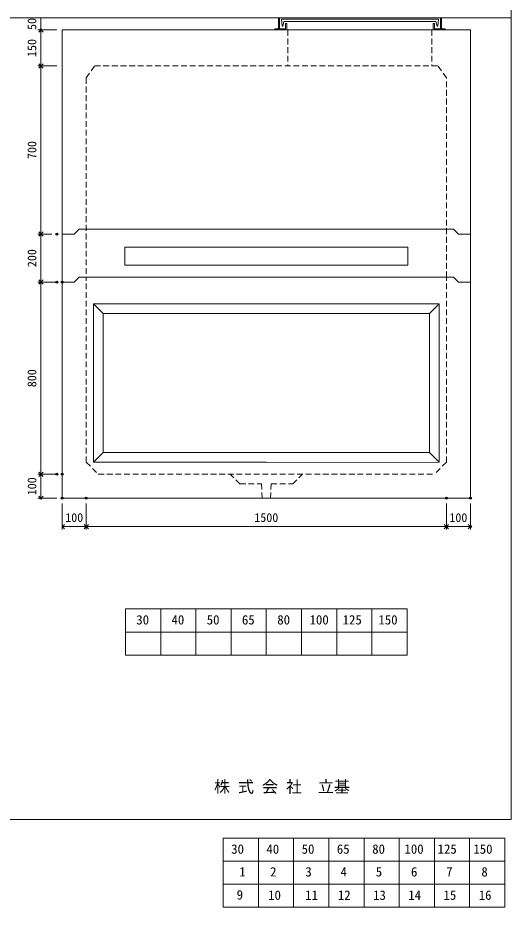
# Model space of a CAD drawing. Units: millimetres, scale not verified. Extents: x -6420 to 6420, y -3032 to 3032.
# Drawn here: x 4365 to 6420, y -3032 to 671 of the extents above; entities that cross this region are included whole.
import ezdxf
from ezdxf.enums import TextEntityAlignment as Align

# ---------------------------------------------------------------- set-up
doc = ezdxf.new("R2010")
doc.units = ezdxf.units.MM
doc.header["$LTSCALE"] = 20
doc.header["$PDMODE"] = 32
doc.header["$PDSIZE"] = 8
doc.linetypes.add('DASHED1', pattern=[1.8, 1.2, -0.6])
doc.linetypes.add('USER2', pattern=[50.8, 31.75, -6.35, 6.35, -6.35])
doc.layers.add('0-1_Defpoints', color=7, linetype='Continuous')
for name, color, linetype, lineweight in [('0-2_waku', 7, 'Continuous', 18), ('0-3_gaikei', 7, 'Continuous', 18), ('0-4_kakure', 7, 'DASHED1', 5), ('0-5_sunpou', 7, 'Continuous', 5), ('0-8_uchigawa', 6, 'Continuous', 18), ('0-A_futa', 3, 'Continuous', 18), ('0-B_GL', 4, 'Continuous', 18), ('0-D_文字１', 7, 'Continuous', 18), ('1-2_uchigawa2', 6, 'USER2', 18), ('1-4_文字２', 7, 'Continuous', 5)]:
    doc.layers.add(name, color=color, linetype=linetype, lineweight=lineweight)
doc.styles.add('ＭＳ ゴシック', font='')
doc.styles.get('ＭＳ ゴシック').set_extended_font_data('MS Gothic')

# ---------------------------------------------------------------- blocks, each defined once
blk = doc.blocks.new('_Open90')
at = {"layer": '0-5_sunpou'}
blk.add_line((0, 0), (-1, 0), dxfattribs=at)
blk.add_lwpolyline([(-0.5, 0.5), (0, 0), (-0.5, -0.5)], dxfattribs=at)
blk = doc.blocks.new('D80')
at = {"layer": '0-1_Defpoints'}
for p in [(7111.24, 2365.04), (7044.21, 2165.04), (7111.24, 2165.04)]:
    blk.add_point(p, dxfattribs=at)
at = {"layer": '0-5_sunpou'}
for p, q in [((7089.24, 2365.04), (7031.21, 2365.04)), ((7044.21, 2347.04), (7044.21, 2183.04)), ((7089.24, 2165.04), (7031.21, 2165.04))]:
    blk.add_line(p, q, dxfattribs=at)
at = {"layer": '0-5_sunpou', "xscale": 18, "yscale": 18}
for p, rotation in [((7044.21, 2365.04), 90), ((7044.21, 2165.04), 270)]:
    blk.add_blockref('_Open90', p, dxfattribs=dict(at, rotation=rotation))
at = {"layer": '0-5_sunpou', "style": 'ＭＳ ゴシック'}
blk.add_text('200', height=36.66, rotation=90, dxfattribs=at).set_placement((7036.21, 2227.54), align=Align.BOTTOM_LEFT)
blk = doc.blocks.new('D46')
at = {"layer": '0-1_Defpoints'}
for p in [(7133.24, 2165.04), (7044.21, 1365.04), (7133.24, 1365.04)]:
    blk.add_point(p, dxfattribs=at)
at = {"layer": '0-5_sunpou'}
for p, q in [((7111.24, 2165.04), (7031.21, 2165.04)), ((7044.21, 2147.04), (7044.21, 1383.04)), ((7111.24, 1365.04), (7031.21, 1365.04))]:
    blk.add_line(p, q, dxfattribs=at)
at = {"layer": '0-5_sunpou', "xscale": 18, "yscale": 18}
for p, rotation in [((7044.21, 2165.04), 90), ((7044.21, 1365.04), 270)]:
    blk.add_blockref('_Open90', p, dxfattribs=dict(at, rotation=rotation))
at = {"layer": '0-5_sunpou', "style": 'ＭＳ ゴシック'}
blk.add_text('800', height=36.66, rotation=90, dxfattribs=at).set_placement((7036.21, 1727.54), align=Align.BOTTOM_LEFT)
blk = doc.blocks.new('D47')
at = {"layer": '0-1_Defpoints'}
for p in [(7111.24, 1365.04), (7044.21, 1265.04), (7133.24, 1265.04)]:
    blk.add_point(p, dxfattribs=at)
at = {"layer": '0-5_sunpou'}
for p, q in [((7089.24, 1365.04), (7031.21, 1365.04)), ((7044.21, 1347.04), (7044.21, 1283.04)), ((7111.24, 1265.04), (7031.21, 1265.04))]:
    blk.add_line(p, q, dxfattribs=at)
at = {"layer": '0-5_sunpou', "xscale": 18, "yscale": 18}
for p, rotation in [((7044.21, 1365.04), 90), ((7044.21, 1265.04), 270)]:
    blk.add_blockref('_Open90', p, dxfattribs=dict(at, rotation=rotation))
at = {"layer": '0-5_sunpou', "style": 'ＭＳ ゴシック'}
blk.add_text('100', height=36.66, rotation=90, dxfattribs=at).set_placement((7036.21, 1277.54), align=Align.BOTTOM_LEFT)
blk = doc.blocks.new('D48')
at = {"layer": '0-1_Defpoints'}
for p in [(7133.24, 1265.04), (7233.24, 1265.04), (7233.24, 1147.33)]:
    blk.add_point(p, dxfattribs=at)
at = {"layer": '0-5_sunpou'}
for p, q in [((7133.24, 1243.04), (7133.24, 1134.33)), ((7233.24, 1243.04), (7233.24, 1134.33)), ((7151.24, 1147.33), (7215.24, 1147.33))]:
    blk.add_line(p, q, dxfattribs=at)
at = {"layer": '0-5_sunpou', "xscale": 18, "yscale": 18, "rotation": 180}
blk.add_blockref('_Open90', (7133.24, 1147.33), dxfattribs=at)
at = {"layer": '0-5_sunpou', "xscale": 18, "yscale": 18}
blk.add_blockref('_Open90', (7233.24, 1147.33), dxfattribs=at)
at = {"layer": '0-5_sunpou', "style": 'ＭＳ ゴシック'}
blk.add_text('100', height=36.66, dxfattribs=at).set_placement((7145.74, 1155.33), align=Align.BOTTOM_LEFT)
blk = doc.blocks.new('D49')
at = {"layer": '0-1_Defpoints'}
for p in [(7233.24, 1265.04), (8733.24, 1265.04), (8733.24, 1147.33)]:
    blk.add_point(p, dxfattribs=at)
at = {"layer": '0-5_sunpou'}
for p, q in [((7233.24, 1243.04), (7233.24, 1134.33)), ((8733.24, 1243.04), (8733.24, 1134.33)), ((7251.24, 1147.33), (8715.24, 1147.33))]:
    blk.add_line(p, q, dxfattribs=at)
at = {"layer": '0-5_sunpou', "xscale": 18, "yscale": 18, "rotation": 180}
blk.add_blockref('_Open90', (7233.24, 1147.33), dxfattribs=at)
at = {"layer": '0-5_sunpou', "xscale": 18, "yscale": 18}
blk.add_blockref('_Open90', (8733.24, 1147.33), dxfattribs=at)
at = {"layer": '0-5_sunpou', "style": 'ＭＳ ゴシック'}
blk.add_text('1500', height=36.66, dxfattribs=at).set_placement((7933.24, 1155.33), align=Align.BOTTOM_LEFT)
blk = doc.blocks.new('D50')
at = {"layer": '0-1_Defpoints'}
for p in [(8733.24, 1265.04), (8833.24, 1265.04), (8833.24, 1147.33)]:
    blk.add_point(p, dxfattribs=at)
at = {"layer": '0-5_sunpou'}
for p, q in [((8733.24, 1243.04), (8733.24, 1134.33)), ((8833.24, 1243.04), (8833.24, 1134.33)), ((8751.24, 1147.33), (8815.24, 1147.33))]:
    blk.add_line(p, q, dxfattribs=at)
at = {"layer": '0-5_sunpou', "xscale": 18, "yscale": 18, "rotation": 180}
blk.add_blockref('_Open90', (8733.24, 1147.33), dxfattribs=at)
at = {"layer": '0-5_sunpou', "xscale": 18, "yscale": 18}
blk.add_blockref('_Open90', (8833.24, 1147.33), dxfattribs=at)
at = {"layer": '0-5_sunpou', "style": 'ＭＳ ゴシック'}
blk.add_text('100', height=36.66, dxfattribs=at).set_placement((8745.74, 1155.33), align=Align.BOTTOM_LEFT)
blk = doc.blocks.new('700')
at = {"layer": '0-5_sunpou'}
for p, q in [((60.69, 116.67), (-19.34, 116.67)), ((-6.34, 98.67), (-6.34, -565.33))]:
    blk.add_line(p, q, dxfattribs=at)
at = {"layer": '0-5_sunpou', "xscale": 18, "yscale": 18}
for p, rotation in [((-6.34, 116.67), 90), ((-6.34, -583.33), 270)]:
    blk.add_blockref('_Open90', p, dxfattribs=dict(at, rotation=rotation))
at = {"layer": '0-5_sunpou', "style": 'ＭＳ ゴシック'}
blk.add_text('700', height=36.66, rotation=90, dxfattribs=at).set_placement((-14.34, -270.83), align=Align.BOTTOM_LEFT)
blk = doc.blocks.new('_Open90_45')
at = {"layer": '0-5_sunpou'}
blk.add_line((0, 0), (-1, 0), dxfattribs=at)
blk.add_lwpolyline([(-0.5, 0.5), (0, 0), (-0.5, -0.5)], dxfattribs=at)
blk = doc.blocks.new('150')
at = {"layer": '0-5_sunpou'}
blk.add_line((8, 57), (8, -57), dxfattribs=at)
at = {"layer": '0-5_sunpou', "xscale": 18, "yscale": 18}
for p, rotation in [((8, 75), 90), ((8, -75), 270)]:
    blk.add_blockref('_Open90_45', p, dxfattribs=dict(at, rotation=rotation))
at = {"layer": '0-5_sunpou', "style": 'ＭＳ ゴシック'}
blk.add_text('150', height=36.66, rotation=90, dxfattribs=at).set_placement((0, -37.5), align=Align.BOTTOM_LEFT)
blk = doc.blocks.new('50')
at = {"layer": '0-5_sunpou'}
for p, q in [((57.6, 33.33), (-23.42, 33.33)), ((-10.42, 33.33), (-10.42, -16.67)), ((34.61, -16.67), (-23.42, -16.67)), ((56.61, -16.67), (-23.42, -16.67))]:
    blk.add_line(p, q, dxfattribs=at)
blk.add_point((-10.42, -16.67), dxfattribs=at)
at = {"layer": '0-5_sunpou', "style": 'ＭＳ ゴシック'}
blk.add_text('50', height=36.66, rotation=90, dxfattribs=at).set_placement((-18.42, -16.67), align=Align.BOTTOM_LEFT)

msp = doc.modelspace()

# ---------------------------------------------------------------- linework, layer by layer
at = {"layer": '0-2_waku'}
for p, q in [((6420, 3032.32), (6420, -2667.68)), ((6420, 3032.32), (6420, -2667.68)), ((6420, 3032.32), (6420, -2667.68)), ((6420, 3032.32), (6420, -2667.68)), ((6420, 2676.07), (6420, -2667.68)), ((6420, 2676.07), (6420, -2667.68)), ((4813.33, -1790.47), (4813.33, -1982.47)), ((4813.33, -1790.47), (4813.33, -1982.47)), ((4813.33, -1790.47), (4813.33, -1982.47)), ((4813.33, -1790.47), (4813.33, -1982.47)), ((4813.33, -1790.47), (5986.67, -1790.47)), ((4960, -1790.47), (4960, -1982.47)), ((5106.67, -1790.47), (5106.67, -1982.47)), ((5106.67, -1790.47), (5106.67, -1982.47)), ((5253.33, -1790.47), (5253.33, -1982.47)), ((5400, -1790.47), (5400, -1982.47)), ((5546.67, -1790.47), (5546.67, -1982.47)), ((5693.33, -1790.47), (5693.33, -1982.47)), ((5840, -1790.47), (5840, -1982.47)), ((5986.67, -1790.47), (5986.67, -1982.47)), ((4813.33, -1886.47), (5986.67, -1886.47)), ((4813.33, -1982.47), (5986.67, -1982.47)), ((-1740, -2667.68), (6420, -2667.68))]:
    msp.add_line(p, q, dxfattribs=at)
msp.add_lwpolyline([(-1740, 3032.32), (6420, 3032.32), (6420, -2667.68)], dxfattribs=at)
at = {"layer": '0-3_gaikei'}
for p, q in [((4550, 620.53), (6250, 620.53)), ((4550, 620.53), (4550, -429.47)), ((4550, 620.53), (6250, 620.53)), ((4550, 620.53), (6250, 620.53)), ((6250, 620.53), (6250, -429.47)), ((4620, -209.47), (4600, -229.47)), ((4620, -209.47), (6180, -209.47)), ((6180, -209.47), (6200, -229.47)), ((4550, -229.47), (4600, -229.47)), ((4550, -229.47), (4600, -229.47)), ((6200, -229.47), (6250, -229.47)), ((4550, -429.47), (4600, -429.47)), ((4550, -429.47), (4600, -429.47)), ((4550, -429.47), (4600, -429.47)), ((4550, -429.47), (4600, -429.47)), ((4550, -429.47), (4600, -429.47)), ((4550, -429.47), (4600, -429.47)), ((4550, -429.47), (4600, -429.47)), ((4550, -429.47), (4600, -429.47)), ((4550, -429.47), (4550, -1329.47)), ((4550, -429.47), (4600, -429.47)), ((4550, -429.47), (4600, -429.47)), ((4550, -429.47), (4600, -429.47)), ((4550, -429.47), (4600, -429.47)), ((4550, -429.47), (4600, -429.47)), ((4550, -429.47), (4600, -429.47)), ((4550, -429.47), (4600, -429.47)), ((4550, -429.47), (4600, -429.47)), ((4550, -429.47), (4600, -429.47)), ((4550, -429.47), (4600, -429.47)), ((4550, -429.47), (4600, -429.47)), ((4550, -429.47), (4600, -429.47)), ((4550, -429.47), (4600, -429.47)), ((4620, -409.47), (4600, -429.47)), ((4620, -409.47), (4600, -429.47)), ((4620, -409.47), (4600, -429.47)), ((4620, -409.47), (4600, -429.47)), ((4620, -409.47), (4600, -429.47)), ((4620, -409.47), (4600, -429.47)), ((4620, -409.47), (4600, -429.47)), ((4620, -409.47), (4600, -429.47)), ((4620, -409.47), (4600, -429.47)), ((4620, -409.47), (4600, -429.47)), ((4620, -409.47), (4600, -429.47)), ((4620, -409.47), (4600, -429.47)), ((4620, -409.47), (4600, -429.47)), ((4620, -409.47), (4600, -429.47)), ((4620, -409.47), (4600, -429.47)), ((4620, -409.47), (4600, -429.47)), ((4620, -409.47), (4600, -429.47)), ((4620, -409.47), (4600, -429.47)), ((4620, -409.47), (4600, -429.47)), ((4620, -409.47), (4600, -429.47)), ((4620, -409.47), (4600, -429.47)), ((4620, -409.47), (6180, -409.47)), ((4620, -409.47), (6180, -409.47)), ((4620, -409.47), (6180, -409.47)), ((4620, -409.47), (6180, -409.47)), ((4620, -409.47), (6180, -409.47)), ((4620, -409.47), (6180, -409.47)), ((4620, -409.47), (6180, -409.47)), ((4620, -409.47), (6180, -409.47)), ((4620, -409.47), (6180, -409.47)), ((4620, -409.47), (6180, -409.47)), ((4620, -409.47), (6180, -409.47)), ((4620, -409.47), (6180, -409.47)), ((4620, -409.47), (6180, -409.47)), ((4620, -409.47), (6180, -409.47)), ((4620, -409.47), (6180, -409.47)), ((4620, -409.47), (6180, -409.47)), ((4620, -409.47), (6180, -409.47)), ((4620, -409.47), (6180, -409.47)), ((4620, -409.47), (6180, -409.47)), ((4620, -409.47), (6180, -409.47)), ((4620, -409.47), (6180, -409.47)), ((6180, -409.47), (6200, -429.47)), ((6180, -409.47), (6200, -429.47)), ((6180, -409.47), (6200, -429.47)), ((6180, -409.47), (6200, -429.47)), ((6180, -409.47), (6200, -429.47)), ((6180, -409.47), (6200, -429.47)), ((6180, -409.47), (6200, -429.47)), ((6180, -409.47), (6200, -429.47)), ((6180, -409.47), (6200, -429.47)), ((6180, -409.47), (6200, -429.47)), ((6180, -409.47), (6200, -429.47)), ((6180, -409.47), (6200, -429.47)), ((6180, -409.47), (6200, -429.47)), ((6180, -409.47), (6200, -429.47)), ((6180, -409.47), (6200, -429.47)), ((6180, -409.47), (6200, -429.47)), ((6180, -409.47), (6200, -429.47)), ((6180, -409.47), (6200, -429.47)), ((6180, -409.47), (6200, -429.47)), ((6180, -409.47), (6200, -429.47)), ((6180, -409.47), (6200, -429.47)), ((6200, -429.47), (6250, -429.47)), ((6200, -429.47), (6250, -429.47)), ((6200, -429.47), (6250, -429.47)), ((6200, -429.47), (6250, -429.47)), ((6200, -429.47), (6250, -429.47)), ((6200, -429.47), (6250, -429.47)), ((6200, -429.47), (6250, -429.47)), ((6200, -429.47), (6250, -429.47)), ((6200, -429.47), (6250, -429.47)), ((6200, -429.47), (6250, -429.47)), ((6200, -429.47), (6250, -429.47)), ((6200, -429.47), (6250, -429.47)), ((6200, -429.47), (6250, -429.47)), ((6200, -429.47), (6250, -429.47)), ((6200, -429.47), (6250, -429.47)), ((6200, -429.47), (6250, -429.47)), ((6200, -429.47), (6250, -429.47)), ((6200, -429.47), (6250, -429.47)), ((6200, -429.47), (6250, -429.47)), ((6200, -429.47), (6250, -429.47)), ((6200, -429.47), (6250, -429.47)), ((6250, -1329.47), (6250, -429.47)), ((4550, -1329.47), (6250, -1329.47))]:
    msp.add_line(p, q, dxfattribs=at)
at = {"layer": '0-4_kakure'}
for p, q in [((5490, 620.53), (5490, 470.53)), ((6090, 620.53), (6090, 470.53)), ((4650, 420.53), (4685, 470.53)), ((4685, 470.53), (6115, 470.53)), ((6150, 420.53), (6115, 470.53)), ((4650, 420.53), (4650, -409.47)), ((6150, -409.47), (6150, 420.53)), ((4650, -1179.47), (4650, -409.47)), ((6150, -1179.47), (6150, -409.47)), ((4650, -1179.47), (4700, -1229.47)), ((6150, -1179.47), (6100, -1229.47)), ((4700, -1229.47), (6100, -1229.47)), ((5290, -1269.47), (5250, -1229.47)), ((5290, -1269.47), (5380, -1269.47)), ((5380, -1269.47), (5382.5, -1329.47)), ((5420, -1269.47), (5417.5, -1329.47))]:
    msp.add_line(p, q, dxfattribs=at)
msp.add_lwpolyline([(5420, -1269.47), (5510, -1269.47), (5550, -1229.47)], dxfattribs=at)
at = {"layer": '0-8_uchigawa'}
for p, q in [((4680, -519.47), (5400, -519.47)), ((4680, -519.47), (4680, -1179.47)), ((4720, -559.47), (4680, -519.47)), ((6120, -519.47), (5400, -519.47)), ((6080, -559.47), (6120, -519.47)), ((6120, -519.47), (6120, -1179.47)), ((6120, -519.47), (6120, -1179.47)), ((4720, -559.47), (4720, -1139.47)), ((4720, -559.47), (5400, -559.47)), ((4720, -559.47), (5400, -559.47)), ((6080, -559.47), (5400, -559.47)), ((6080, -559.47), (6080, -1139.47)), ((4720, -1139.47), (4680, -1179.47)), ((4720, -1139.47), (5400, -1139.47)), ((4680, -1179.47), (5400, -1179.47)), ((5400.69, -1180.17), (6120, -1179.47))]:
    msp.add_line(p, q, dxfattribs=at)
msp.add_lwpolyline([(5400, -1139.47), (6080, -1139.47), (6120, -1179.47)], dxfattribs=at)
at = {"layer": '0-A_futa'}
for p, q in [((5450, 668.53), (5450, 625.53)), ((5452, 670.53), (5455, 670.53)), ((5455, 670.53), (5455, 625.53)), ((6125, 670.53), (6128, 670.53)), ((6125, 670.53), (6125, 625.53)), ((6130, 668.53), (6130, 625.53)), ((5462.81, 666.03), (6117.14, 666.03)), ((5462.81, 666.03), (5465.3, 636.03)), ((5465.3, 636.03), (5469.01, 636.03)), ((5473.33, 655.03), (5469.01, 636.03)), ((5473.33, 655.03), (6106.67, 655.03)), ((5480, 645.53), (5480, 625.53)), ((5482, 647.53), (5483, 647.53)), ((5485, 645.53), (5485, 620.53)), ((6095, 645.53), (6095, 620.53)), ((6098, 647.53), (6097, 647.53)), ((6100, 645.53), (6100, 625.53)), ((6106.67, 655.03), (6110.99, 636.03)), ((6114.89, 636.03), (6110.99, 636.03)), ((6117.14, 666.03), (6114.89, 636.03)), ((5435, 623.53), (5435, 622.53)), ((5437, 625.53), (5450, 625.53)), ((5490, 620.53), (5437, 620.53)), ((5455, 625.53), (5480, 625.53)), ((6095, 620.53), (6143, 620.53)), ((6125, 625.53), (6100, 625.53)), ((6143, 625.53), (6130, 625.53)), ((6145, 623.53), (6145, 622.53))]:
    msp.add_line(p, q, dxfattribs=at)
for centre, start, end in [((5452, 668.53), 90, 180), ((6128, 668.53), 0, 90), ((5482, 645.53), 90, 180), ((5483, 645.53), 0, 90), ((6097, 645.53), 90, 180), ((6098, 645.53), 0, 90), ((5437, 623.53), 90, 180), ((5437, 622.53), 180, 270), ((6143, 623.53), 0, 90), ((6143, 622.53), 270, 0)]:
    msp.add_arc(centre, 2, start, end, dxfattribs=at)
at = {"layer": '0-B_GL'}
msp.add_line((-1740, 670.53), (6420, 670.53), dxfattribs=at)
at = {"layer": '1-2_uchigawa2'}
for p, q in [((4810, -284.47), (5400, -284.47)), ((4810, -284.47), (4810, -359.47)), ((5990, -284.47), (5400, -284.47)), ((5990, -284.47), (5990, -359.47)), ((4810, -359.47), (5400, -359.47)), ((5990, -359.47), (5400, -359.47))]:
    msp.add_line(p, q, dxfattribs=at)
at = {"layer": '1-4_文字２'}
for p, q in [((5220.21, -2744.21), (5220.21, -2936.21)), ((5220.21, -2744.21), (5220.21, -2936.21)), ((5220.21, -2744.21), (5220.21, -2936.21)), ((5220.21, -2744.21), (5220.21, -2936.21)), ((5220.21, -2744.21), (6393.55, -2744.21)), ((5220.21, -2744.21), (5220.21, -2936.21)), ((5220.21, -2744.21), (5220.21, -2936.21)), ((5220.21, -2744.21), (5220.21, -2936.21)), ((5220.21, -2744.21), (5220.21, -2936.21)), ((5220.21, -2744.21), (6393.55, -2744.21)), ((5366.88, -2744.21), (5366.88, -2936.21)), ((5366.88, -2744.21), (5366.88, -2936.21)), ((5513.55, -2744.21), (5513.55, -2936.21)), ((5513.55, -2744.21), (5513.55, -2936.21)), ((5513.55, -2744.21), (5513.55, -2936.21)), ((5513.55, -2744.21), (5513.55, -2936.21)), ((5660.21, -2744.21), (5660.21, -2936.21)), ((5660.21, -2744.21), (5660.21, -2936.21)), ((5806.88, -2744.21), (5806.88, -2936.21)), ((5806.88, -2744.21), (5806.88, -2936.21)), ((5953.55, -2744.21), (5953.55, -2936.21)), ((5953.55, -2744.21), (5953.55, -2936.21)), ((6100.21, -2744.21), (6100.21, -2936.21)), ((6100.21, -2744.21), (6100.21, -2936.21)), ((6246.88, -2744.21), (6246.88, -2936.21)), ((6246.88, -2744.21), (6246.88, -2936.21)), ((6393.55, -2744.21), (6393.55, -2936.21)), ((6393.55, -2744.21), (6393.55, -2936.21)), ((5220.21, -2840.21), (6393.55, -2840.21)), ((5220.21, -2840.21), (6393.55, -2840.21)), ((5220.21, -2936.21), (6393.55, -2936.21)), ((5220.21, -2936.21), (6393.55, -2936.21)), ((5220.21, -2936.21), (5220.21, -3032.21)), ((5220.21, -2936.21), (5220.21, -3032.21)), ((5220.21, -2936.21), (5220.21, -3032.21)), ((5220.21, -2936.21), (5220.21, -3032.21)), ((5220.21, -2936.21), (6393.55, -2936.21)), ((5220.21, -2936.21), (5220.21, -3032.21)), ((5220.21, -2936.21), (5220.21, -3032.21)), ((5220.21, -2936.21), (5220.21, -3032.21)), ((5220.21, -2936.21), (5220.21, -3032.21)), ((5220.21, -2936.21), (6393.55, -2936.21)), ((5366.88, -2936.21), (5366.88, -3032.21)), ((5366.88, -2936.21), (5366.88, -3032.21)), ((5513.55, -2936.21), (5513.55, -3032.21)), ((5513.55, -2936.21), (5513.55, -3032.21)), ((5513.55, -2936.21), (5513.55, -3032.21)), ((5513.55, -2936.21), (5513.55, -3032.21)), ((5660.21, -2936.21), (5660.21, -3032.21)), ((5660.21, -2936.21), (5660.21, -3032.21)), ((5806.88, -2936.21), (5806.88, -3032.21)), ((5806.88, -2936.21), (5806.88, -3032.21)), ((5953.55, -2936.21), (5953.55, -3032.21)), ((5953.55, -2936.21), (5953.55, -3032.21)), ((6100.21, -2936.21), (6100.21, -3032.21)), ((6100.21, -2936.21), (6100.21, -3032.21)), ((6246.88, -2936.21), (6246.88, -3032.21)), ((6246.88, -2936.21), (6246.88, -3032.21)), ((6393.55, -2936.21), (6393.55, -3032.21)), ((6393.55, -2936.21), (6393.55, -3032.21)), ((5220.21, -3032.21), (6393.55, -3032.21)), ((5220.21, -3032.21), (6393.55, -3032.21))]:
    msp.add_line(p, q, dxfattribs=at)

# ---------------------------------------------------------------- block references
at = {"layer": '0-5_sunpou'}
for name, p in [('50', (4471.39, 637.19)), ('150', (4452.97, 545.53)), ('700', (4467.31, 353.86)), ('D80', (-2583.24, -2594.51)), ('D46', (-2583.24, -2594.51)), ('D47', (-2583.24, -2594.51)), ('D48', (-2583.24, -2594.51)), ('D49', (-2583.24, -2594.51)), ('D50', (-2583.24, -2594.51))]:
    msp.add_blockref(name, p, dxfattribs=at)

# ---------------------------------------------------------------- texts
at = {"layer": '0-D_文字１', "style": 'ＭＳ ゴシック'}
for s, height, p in [('30', 39.1, (4858.38, -1866.74)), ('40', 39.1, (5005.04, -1866.74)), ('50', 39.1, (5151.71, -1866.74)), ('65', 39.1, (5298.38, -1866.74)), ('80', 39.1, (5445.59, -1866.74)), ('100', 39.1, (5580.08, -1866.74)), ('125', 39.1, (5717.94, -1866.74)), ('150', 39.1, (5866.95, -1866.74)), (' 株 式 会 社\u3000立基', 48.88, (5148.71, -2569.49))]:
    msp.add_text(s, height=height, dxfattribs=at).set_placement(p, align=Align.BOTTOM_LEFT)
at = {"layer": '1-4_文字２', "style": 'ＭＳ ゴシック'}
for s, p in [('30', (5253.75, -2821.3)), ('30', (5253.75, -2821.3)), ('40', (5400.42, -2821.3)), ('40', (5400.42, -2821.3)), ('50', (5547.08, -2821.3)), ('50', (5547.08, -2821.3)), ('65', (5693.75, -2821.3)), ('65', (5693.75, -2821.3)), ('80', (5840.96, -2821.3)), ('80', (5840.96, -2821.3)), ('100', (5975.46, -2821.3)), ('100', (5975.46, -2821.3)), ('125', (6113.31, -2821.3)), ('125', (6113.31, -2821.3)), ('150', (6262.33, -2821.3)), ('150', (6262.33, -2821.3)), ('1', (5287.28, -2916.01)), ('2', (5415.86, -2916.01)), ('3', (5562.53, -2916.01)), ('4', (5709.2, -2916.01)), ('5', (5855.86, -2916.01)), ('6', (6002.53, -2916.01)), ('7', (6149.2, -2916.01)), ('8', (6295.86, -2916.01)), ('9', (5276.52, -3012.01)), ('10', (5407.75, -3013.3)), ('11', (5561.74, -3013.3)), ('12', (5698.02, -3013.3)), ('13', (5844.69, -3013.3)), ('14', (5991.35, -3013.3)), ('15', (6138.02, -3013.3)), ('16', (6284.69, -3013.3))]:
    msp.add_text(s, height=39.1, dxfattribs=at).set_placement(p, align=Align.BOTTOM_LEFT)

doc.saveas('drawing.dxf')
